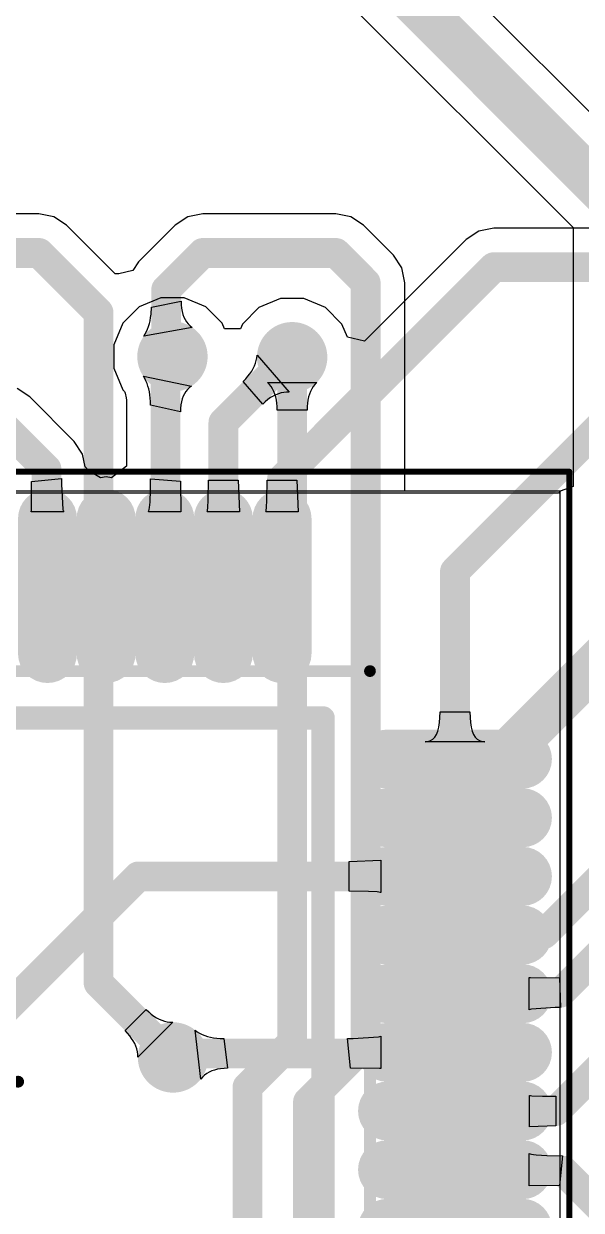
# Model space of a CAD drawing. Header units: inches. Extents: x 1.37 to 4.6, y 1.74 to 5.29.
# Drawn here: x 2.3849 to 2.5721, y 4.5137 to 4.9119 of the extents above; entities that cross this region are included whole.
import ezdxf

# ---------------------------------------------------------------- set-up
doc = ezdxf.new("R2010")
doc.units = ezdxf.units.IN
doc.header["$MEASUREMENT"] = 0
for name, color, linetype in [('BottomLayer', 5, 'Continuous'), ('Mechanical13', 56, 'Continuous'), ('Mechanical15', 56, 'Continuous'), ('TopLayer', 1, 'Continuous'), ('TopOverlay', 2, 'Continuous'), ('TopPaste', 8, 'Continuous'), ('TopSolder', 216, 'Continuous'), ('ViaHoleLayer', 16, 'Continuous')]:
    doc.layers.add(name, color=color, linetype=linetype)

# ---------------------------------------------------------------- blocks, each defined once
blk = doc.blocks.new('STM32F103C8T6_27')
at = {"layer": 'TopLayer'}
h = blk.add_hatch(color=1, dxfattribs=at)
edge = h.paths.add_edge_path()
edge.add_arc((-0.1437, 0.02953), 0.00591, 270, 450)
edge.add_line((-0.1437, 0.03543), (-0.18898, 0.03543))
edge.add_arc((-0.18898, 0.02953), 0.00591, 90, 270)
edge.add_line((-0.18898, 0.02362), (-0.1437, 0.02362))
h = blk.add_hatch(color=1, dxfattribs=at)
edge = h.paths.add_edge_path()
edge.add_arc((-0.1437, 0.00984), 0.00591, 270, 450)
edge.add_line((-0.1437, 0.01575), (-0.18898, 0.01575))
edge.add_arc((-0.18898, 0.00984), 0.00591, 90, 270)
edge.add_line((-0.18898, 0.00394), (-0.1437, 0.00394))
h = blk.add_hatch(color=1, dxfattribs=at)
edge = h.paths.add_edge_path()
edge.add_arc((-0.1437, -0.00984), 0.00591, 270, 450)
edge.add_line((-0.1437, -0.00394), (-0.18898, -0.00394))
edge.add_arc((-0.18898, -0.00984), 0.00591, 90, 270)
edge.add_line((-0.18898, -0.01575), (-0.1437, -0.01575))
h = blk.add_hatch(color=1, dxfattribs=at)
edge = h.paths.add_edge_path()
edge.add_arc((-0.1437, -0.02953), 0.00591, 270, 450)
edge.add_line((-0.1437, -0.02362), (-0.18898, -0.02362))
edge.add_arc((-0.18898, -0.02953), 0.00591, 90, 270)
edge.add_line((-0.18898, -0.03543), (-0.1437, -0.03543))
h = blk.add_hatch(color=1, dxfattribs=at)
edge = h.paths.add_edge_path()
edge.add_arc((-0.1437, -0.04921), 0.00591, 270, 450)
edge.add_line((-0.1437, -0.04331), (-0.18898, -0.04331))
edge.add_arc((-0.18898, -0.04921), 0.00591, 90, 270)
edge.add_line((-0.18898, -0.05512), (-0.1437, -0.05512))
h = blk.add_hatch(color=1, dxfattribs=at)
edge = h.paths.add_edge_path()
edge.add_arc((-0.1437, -0.0689), 0.00591, 270, 450)
edge.add_line((-0.1437, -0.06299), (-0.18898, -0.06299))
edge.add_arc((-0.18898, -0.0689), 0.00591, 90, 270)
edge.add_line((-0.18898, -0.0748), (-0.1437, -0.0748))
h = blk.add_hatch(color=1, dxfattribs=at)
edge = h.paths.add_edge_path()
edge.add_arc((-0.1437, -0.08858), 0.00591, 270, 450)
edge.add_line((-0.1437, -0.08268), (-0.18898, -0.08268))
edge.add_arc((-0.18898, -0.08858), 0.00591, 90, 270)
edge.add_line((-0.18898, -0.09449), (-0.1437, -0.09449))
h = blk.add_hatch(color=1, dxfattribs=at)
edge = h.paths.add_edge_path()
edge.add_arc((-0.1437, -0.10827), 0.00591, 270, 450)
edge.add_line((-0.1437, -0.10236), (-0.18898, -0.10236))
edge.add_arc((-0.18898, -0.10827), 0.00591, 90, 270)
edge.add_line((-0.18898, -0.11417), (-0.1437, -0.11417))
h = blk.add_hatch(color=1, dxfattribs=at)
edge = h.paths.add_edge_path()
edge.add_arc((-0.10827, -0.18898), 0.00591, 180, 360)
edge.add_line((-0.10236, -0.18898), (-0.10236, -0.1437))
edge.add_arc((-0.10827, -0.1437), 0.00591, 0, 180)
edge.add_line((-0.11417, -0.1437), (-0.11417, -0.18898))
h = blk.add_hatch(color=1, dxfattribs=at)
edge = h.paths.add_edge_path()
edge.add_arc((-0.08858, -0.18898), 0.00591, 180, 360)
edge.add_line((-0.08268, -0.18898), (-0.08268, -0.1437))
edge.add_arc((-0.08858, -0.1437), 0.00591, 0, 180)
edge.add_line((-0.09449, -0.1437), (-0.09449, -0.18898))
h = blk.add_hatch(color=1, dxfattribs=at)
edge = h.paths.add_edge_path()
edge.add_arc((-0.0689, -0.18898), 0.00591, 180, 360)
edge.add_line((-0.06299, -0.18898), (-0.06299, -0.1437))
edge.add_arc((-0.0689, -0.1437), 0.00591, 0, 180)
edge.add_line((-0.0748, -0.1437), (-0.0748, -0.18898))
h = blk.add_hatch(color=1, dxfattribs=at)
edge = h.paths.add_edge_path()
edge.add_arc((-0.04921, -0.18898), 0.00591, 180, 360)
edge.add_line((-0.04331, -0.18898), (-0.04331, -0.1437))
edge.add_arc((-0.04921, -0.1437), 0.00591, 0, 180)
edge.add_line((-0.05512, -0.1437), (-0.05512, -0.18898))
h = blk.add_hatch(color=1, dxfattribs=at)
edge = h.paths.add_edge_path()
edge.add_arc((-0.02953, -0.18898), 0.00591, 180, 360)
edge.add_line((-0.02362, -0.18898), (-0.02362, -0.1437))
edge.add_arc((-0.02953, -0.1437), 0.00591, 0, 180)
edge.add_line((-0.03543, -0.1437), (-0.03543, -0.18898))
at = {"layer": 'TopPaste'}
h = blk.add_hatch(color=8, dxfattribs=at)
edge = h.paths.add_edge_path()
edge.add_arc((-0.1437, 0.02953), 0.00591, 270, 450)
edge.add_line((-0.1437, 0.03543), (-0.18898, 0.03543))
edge.add_arc((-0.18898, 0.02953), 0.00591, 90, 270)
edge.add_line((-0.18898, 0.02362), (-0.1437, 0.02362))
h = blk.add_hatch(color=8, dxfattribs=at)
edge = h.paths.add_edge_path()
edge.add_arc((-0.1437, 0.00984), 0.00591, 270, 450)
edge.add_line((-0.1437, 0.01575), (-0.18898, 0.01575))
edge.add_arc((-0.18898, 0.00984), 0.00591, 90, 270)
edge.add_line((-0.18898, 0.00394), (-0.1437, 0.00394))
h = blk.add_hatch(color=8, dxfattribs=at)
edge = h.paths.add_edge_path()
edge.add_arc((-0.1437, -0.00984), 0.00591, 270, 450)
edge.add_line((-0.1437, -0.00394), (-0.18898, -0.00394))
edge.add_arc((-0.18898, -0.00984), 0.00591, 90, 270)
edge.add_line((-0.18898, -0.01575), (-0.1437, -0.01575))
h = blk.add_hatch(color=8, dxfattribs=at)
edge = h.paths.add_edge_path()
edge.add_arc((-0.1437, -0.02953), 0.00591, 270, 450)
edge.add_line((-0.1437, -0.02362), (-0.18898, -0.02362))
edge.add_arc((-0.18898, -0.02953), 0.00591, 90, 270)
edge.add_line((-0.18898, -0.03543), (-0.1437, -0.03543))
h = blk.add_hatch(color=8, dxfattribs=at)
edge = h.paths.add_edge_path()
edge.add_arc((-0.1437, -0.04921), 0.00591, 270, 450)
edge.add_line((-0.1437, -0.04331), (-0.18898, -0.04331))
edge.add_arc((-0.18898, -0.04921), 0.00591, 90, 270)
edge.add_line((-0.18898, -0.05512), (-0.1437, -0.05512))
h = blk.add_hatch(color=8, dxfattribs=at)
edge = h.paths.add_edge_path()
edge.add_arc((-0.1437, -0.0689), 0.00591, 270, 450)
edge.add_line((-0.1437, -0.06299), (-0.18898, -0.06299))
edge.add_arc((-0.18898, -0.0689), 0.00591, 90, 270)
edge.add_line((-0.18898, -0.0748), (-0.1437, -0.0748))
h = blk.add_hatch(color=8, dxfattribs=at)
edge = h.paths.add_edge_path()
edge.add_arc((-0.1437, -0.08858), 0.00591, 270, 450)
edge.add_line((-0.1437, -0.08268), (-0.18898, -0.08268))
edge.add_arc((-0.18898, -0.08858), 0.00591, 90, 270)
edge.add_line((-0.18898, -0.09449), (-0.1437, -0.09449))
h = blk.add_hatch(color=8, dxfattribs=at)
edge = h.paths.add_edge_path()
edge.add_arc((-0.1437, -0.10827), 0.00591, 270, 450)
edge.add_line((-0.1437, -0.10236), (-0.18898, -0.10236))
edge.add_arc((-0.18898, -0.10827), 0.00591, 90, 270)
edge.add_line((-0.18898, -0.11417), (-0.1437, -0.11417))
h = blk.add_hatch(color=8, dxfattribs=at)
edge = h.paths.add_edge_path()
edge.add_arc((-0.10827, -0.18898), 0.00591, 180, 360)
edge.add_line((-0.10236, -0.18898), (-0.10236, -0.1437))
edge.add_arc((-0.10827, -0.1437), 0.00591, 0, 180)
edge.add_line((-0.11417, -0.1437), (-0.11417, -0.18898))
h = blk.add_hatch(color=8, dxfattribs=at)
edge = h.paths.add_edge_path()
edge.add_arc((-0.08858, -0.18898), 0.00591, 180, 360)
edge.add_line((-0.08268, -0.18898), (-0.08268, -0.1437))
edge.add_arc((-0.08858, -0.1437), 0.00591, 0, 180)
edge.add_line((-0.09449, -0.1437), (-0.09449, -0.18898))
h = blk.add_hatch(color=8, dxfattribs=at)
edge = h.paths.add_edge_path()
edge.add_arc((-0.0689, -0.18898), 0.00591, 180, 360)
edge.add_line((-0.06299, -0.18898), (-0.06299, -0.1437))
edge.add_arc((-0.0689, -0.1437), 0.00591, 0, 180)
edge.add_line((-0.0748, -0.1437), (-0.0748, -0.18898))
h = blk.add_hatch(color=8, dxfattribs=at)
edge = h.paths.add_edge_path()
edge.add_arc((-0.04921, -0.18898), 0.00591, 180, 360)
edge.add_line((-0.04331, -0.18898), (-0.04331, -0.1437))
edge.add_arc((-0.04921, -0.1437), 0.00591, 0, 180)
edge.add_line((-0.05512, -0.1437), (-0.05512, -0.18898))
h = blk.add_hatch(color=8, dxfattribs=at)
edge = h.paths.add_edge_path()
edge.add_arc((-0.02953, -0.18898), 0.00591, 180, 360)
edge.add_line((-0.02362, -0.18898), (-0.02362, -0.1437))
edge.add_arc((-0.02953, -0.1437), 0.00591, 0, 180)
edge.add_line((-0.03543, -0.1437), (-0.03543, -0.18898))
at = {"layer": 'TopSolder'}
h = blk.add_hatch(color=216, dxfattribs=at)
edge = h.paths.add_edge_path()
edge.add_arc((-0.1437, 0.04921), 0.00991, 270, 450)
edge.add_line((-0.1437, 0.05912), (-0.18898, 0.05912))
edge.add_arc((-0.18898, 0.04921), 0.00991, 90, 270)
edge.add_line((-0.18898, 0.03931), (-0.1437, 0.03931))
h = blk.add_hatch(color=216, dxfattribs=at)
edge = h.paths.add_edge_path()
edge.add_arc((-0.1437, 0.02953), 0.00991, 270, 450)
edge.add_line((-0.1437, 0.03943), (-0.18898, 0.03943))
edge.add_arc((-0.18898, 0.02953), 0.00991, 90, 270)
edge.add_line((-0.18898, 0.01962), (-0.1437, 0.01962))
h = blk.add_hatch(color=216, dxfattribs=at)
edge = h.paths.add_edge_path()
edge.add_arc((-0.1437, 0.00984), 0.00991, 270, 450)
edge.add_line((-0.1437, 0.01975), (-0.18898, 0.01975))
edge.add_arc((-0.18898, 0.00984), 0.00991, 90, 270)
edge.add_line((-0.18898, -0.00006), (-0.1437, -0.00006))
h = blk.add_hatch(color=216, dxfattribs=at)
edge = h.paths.add_edge_path()
edge.add_arc((-0.1437, -0.00984), 0.00991, 270, 450)
edge.add_line((-0.1437, 0.00006), (-0.18898, 0.00006))
edge.add_arc((-0.18898, -0.00984), 0.00991, 90, 270)
edge.add_line((-0.18898, -0.01975), (-0.1437, -0.01975))
h = blk.add_hatch(color=216, dxfattribs=at)
edge = h.paths.add_edge_path()
edge.add_arc((-0.1437, -0.02953), 0.00991, 270, 450)
edge.add_line((-0.1437, -0.01962), (-0.18898, -0.01962))
edge.add_arc((-0.18898, -0.02953), 0.00991, 90, 270)
edge.add_line((-0.18898, -0.03943), (-0.1437, -0.03943))
h = blk.add_hatch(color=216, dxfattribs=at)
edge = h.paths.add_edge_path()
edge.add_arc((-0.1437, -0.04921), 0.00991, 270, 450)
edge.add_line((-0.1437, -0.03931), (-0.18898, -0.03931))
edge.add_arc((-0.18898, -0.04921), 0.00991, 90, 270)
edge.add_line((-0.18898, -0.05912), (-0.1437, -0.05912))
h = blk.add_hatch(color=216, dxfattribs=at)
edge = h.paths.add_edge_path()
edge.add_arc((-0.1437, -0.0689), 0.00991, 270, 450)
edge.add_line((-0.1437, -0.05899), (-0.18898, -0.05899))
edge.add_arc((-0.18898, -0.0689), 0.00991, 90, 270)
edge.add_line((-0.18898, -0.0788), (-0.1437, -0.0788))
h = blk.add_hatch(color=216, dxfattribs=at)
edge = h.paths.add_edge_path()
edge.add_arc((-0.1437, -0.08858), 0.00991, 270, 450)
edge.add_line((-0.1437, -0.07868), (-0.18898, -0.07868))
edge.add_arc((-0.18898, -0.08858), 0.00991, 90, 270)
edge.add_line((-0.18898, -0.09849), (-0.1437, -0.09849))
h = blk.add_hatch(color=216, dxfattribs=at)
edge = h.paths.add_edge_path()
edge.add_arc((-0.1437, -0.10827), 0.00991, 270, 450)
edge.add_line((-0.1437, -0.09836), (-0.18898, -0.09836))
edge.add_arc((-0.18898, -0.10827), 0.00991, 90, 270)
edge.add_line((-0.18898, -0.11817), (-0.1437, -0.11817))
h = blk.add_hatch(color=216, dxfattribs=at)
edge = h.paths.add_edge_path()
edge.add_arc((-0.10827, -0.18898), 0.00991, 180, 360)
edge.add_line((-0.09836, -0.18898), (-0.09836, -0.1437))
edge.add_arc((-0.10827, -0.1437), 0.00991, 0, 180)
edge.add_line((-0.11817, -0.1437), (-0.11817, -0.18898))
h = blk.add_hatch(color=216, dxfattribs=at)
edge = h.paths.add_edge_path()
edge.add_arc((-0.08858, -0.18898), 0.00991, 180, 360)
edge.add_line((-0.07868, -0.18898), (-0.07868, -0.1437))
edge.add_arc((-0.08858, -0.1437), 0.00991, 0, 180)
edge.add_line((-0.09849, -0.1437), (-0.09849, -0.18898))
h = blk.add_hatch(color=216, dxfattribs=at)
edge = h.paths.add_edge_path()
edge.add_arc((-0.0689, -0.18898), 0.00991, 180, 360)
edge.add_line((-0.05899, -0.18898), (-0.05899, -0.1437))
edge.add_arc((-0.0689, -0.1437), 0.00991, 0, 180)
edge.add_line((-0.0788, -0.1437), (-0.0788, -0.18898))
h = blk.add_hatch(color=216, dxfattribs=at)
edge = h.paths.add_edge_path()
edge.add_arc((-0.04921, -0.18898), 0.00991, 180, 360)
edge.add_line((-0.03931, -0.18898), (-0.03931, -0.1437))
edge.add_arc((-0.04921, -0.1437), 0.00991, 0, 180)
edge.add_line((-0.05912, -0.1437), (-0.05912, -0.18898))
h = blk.add_hatch(color=216, dxfattribs=at)
edge = h.paths.add_edge_path()
edge.add_arc((-0.02953, -0.18898), 0.00991, 180, 360)
edge.add_line((-0.01962, -0.18898), (-0.01962, -0.1437))
edge.add_arc((-0.02953, -0.1437), 0.00991, 0, 180)
edge.add_line((-0.03943, -0.1437), (-0.03943, -0.18898))
at = {"layer": 'Mechanical13', "const_width": 0.00394}
for points in [[(-0.1378, 0.1378), (-0.1378, -0.1378)], [(0.1378, -0.1378), (-0.1378, -0.1378)]]:
    blk.add_lwpolyline(points, dxfattribs=at)
at = {"layer": 'Mechanical13', "const_width": 0.00197}
blk.add_lwpolyline([(-0.13878, -0.1378, 1), (-0.13681, -0.1378, 1)], format="xyb", close=True, dxfattribs=at)
blk.add_lwpolyline([(-0.13878, -0.1378, 1), (-0.13681, -0.1378, 1)], format="xyb", close=True, dxfattribs=at)
at = {"layer": 'Mechanical15'}
for points, const_width in [([(-0.20472, 0.20472), (-0.20472, -0.20472)], 0.00197), ([(0.01969, 0), (-0.01969, 0)], 0.00394), ([(0.20472, -0.20472), (-0.20472, -0.20472)], 0.00197)]:
    blk.add_lwpolyline(points, dxfattribs=dict(at, const_width=const_width))
for points, const_width in [([(-0.02067, 0, 1), (-0.0187, 0, 1)], 0.00197), ([(-0.20522, -0.20472, 1), (-0.20423, -0.20472, 1)], 0.000984), ([(-0.20522, -0.20472, 1), (-0.20423, -0.20472, 1)], 0.000984)]:
    blk.add_lwpolyline(points, format="xyb", close=True, dxfattribs=dict(at, const_width=const_width))
at = {"layer": 'TopOverlay', "const_width": 0.00787}
for points in [[(-0.12205, 0.12205), (-0.12205, -0.12205)], [(0.12205, -0.12205), (-0.12205, -0.12205)]]:
    blk.add_lwpolyline(points, dxfattribs=at)
at = {"layer": 'TopOverlay', "const_width": 0.00394}
blk.add_lwpolyline([(-0.12402, -0.12205, 1), (-0.12008, -0.12205, 1)], format="xyb", close=True, dxfattribs=at)
blk.add_lwpolyline([(-0.12402, -0.12205, 1), (-0.12008, -0.12205, 1)], format="xyb", close=True, dxfattribs=at)

msp = doc.modelspace()

# ---------------------------------------------------------------- hatches: boundary and pattern name
at = {"layer": 'BottomLayer'}
h = msp.add_hatch(color=5, dxfattribs=at)
edge = h.paths.add_edge_path()
edge.add_arc((2.43481, 4.80023), 0.01181, 0, 360)
h = msp.add_hatch(color=5, dxfattribs=at)
edge = h.paths.add_edge_path()
edge.add_arc((2.475, 4.8), 0.01181, 0, 360)
h = msp.add_hatch(color=5, dxfattribs=at)
edge = h.paths.add_edge_path()
edge.add_arc((2.435, 4.565), 0.01181, 0, 360)
at = {"layer": 'TopLayer'}
h = msp.add_hatch(color=1, dxfattribs=at)
edge = h.paths.add_edge_path()
edge.add_arc((2.43481, 4.80023), 0.01181, 0, 360)
h = msp.add_hatch(color=1, dxfattribs=at)
edge = h.paths.add_edge_path()
edge.add_arc((2.475, 4.8), 0.01181, 0, 360)
h = msp.add_hatch(color=1, dxfattribs=at)
edge = h.paths.add_edge_path()
edge.add_arc((2.435, 4.565), 0.01181, 0, 360)
at = {"layer": 'ViaHoleLayer'}
h = msp.add_hatch(color=16, dxfattribs=at)
edge = h.paths.add_edge_path()
edge.add_arc((2.43481, 4.80023), 0.00591, 0, 360)
h = msp.add_hatch(color=16, dxfattribs=at)
edge = h.paths.add_edge_path()
edge.add_arc((2.475, 4.8), 0.00591, 0, 360)
h = msp.add_hatch(color=16, dxfattribs=at)
edge = h.paths.add_edge_path()
edge.add_arc((2.435, 4.565), 0.00591, 0, 360)

# ---------------------------------------------------------------- linework, layer by layer
at = {"layer": 'BottomLayer'}
for p, q in [((2.59608, 4.86108), (2.48608, 4.97108)), ((2.46851, 4.94432), (2.56932, 4.84351)), ((2.39, 4.84813), (2.3805, 4.84813)), ((2.39502, 4.84713), (2.39, 4.84813)), ((2.39928, 4.84428), (2.39502, 4.84713)), ((2.43998, 4.84713), (2.43572, 4.84428)), ((2.445, 4.84813), (2.43998, 4.84713)), ((2.48969, 4.84813), (2.445, 4.84813)), ((2.49471, 4.84713), (2.48969, 4.84813)), ((2.49897, 4.84428), (2.49471, 4.84713)), ((2.41555, 4.82802), (2.39928, 4.84428)), ((2.43572, 4.84428), (2.42343, 4.832)), ((2.50897, 4.83429), (2.49897, 4.84428)), ((2.56932, 4.84351), (2.56932, 4.75663)), ((2.51181, 4.83003), (2.50897, 4.83429)), ((2.42343, 4.832), (2.42151, 4.82912)), ((2.41686, 4.82794), (2.41555, 4.82802)), ((2.42151, 4.82912), (2.41686, 4.82794)), ((2.51281, 4.825), (2.51181, 4.83003)), ((2.51281, 4.755), (2.51281, 4.825)), ((2.42772, 4.81676), (2.43772, 4.81877)), ((2.43772, 4.81877), (2.43775, 4.81756)), ((2.42749, 4.81332), (2.42761, 4.81441)), ((2.42761, 4.81441), (2.42772, 4.81676)), ((2.43775, 4.81756), (2.43786, 4.81642)), ((2.43786, 4.81642), (2.43805, 4.81536)), ((2.43805, 4.81536), (2.43831, 4.81437)), ((2.43831, 4.81437), (2.43865, 4.81346)), ((2.4268, 4.81033), (2.42708, 4.81128)), ((2.42708, 4.81128), (2.42731, 4.81227)), ((2.42731, 4.81227), (2.42749, 4.81332)), ((2.43865, 4.81346), (2.43906, 4.81262)), ((2.43906, 4.81262), (2.43955, 4.81186)), ((2.43955, 4.81186), (2.44011, 4.81116)), ((2.44011, 4.81116), (2.44074, 4.81054)), ((2.44074, 4.81054), (2.44145, 4.81)), ((2.44145, 4.81), (2.42518, 4.80707)), ((2.42518, 4.80707), (2.42566, 4.80781)), ((2.42566, 4.80781), (2.42609, 4.8086)), ((2.42609, 4.8086), (2.42647, 4.80944)), ((2.42647, 4.80944), (2.4268, 4.81033)), ((2.46735, 4.7909), (2.46673, 4.79157)), ((2.46673, 4.79157), (2.48327, 4.79157)), ((2.46791, 4.79017), (2.46735, 4.7909)), ((2.48265, 4.7909), (2.48209, 4.79017)), ((2.48327, 4.79157), (2.48265, 4.7909)), ((2.4684, 4.78938), (2.46791, 4.79017)), ((2.46882, 4.78853), (2.4684, 4.78938)), ((2.46918, 4.78763), (2.46882, 4.78853)), ((2.46948, 4.78666), (2.46918, 4.78763)), ((2.46971, 4.78564), (2.46948, 4.78666)), ((2.48052, 4.78666), (2.48029, 4.78564)), ((2.48082, 4.78763), (2.48052, 4.78666)), ((2.48118, 4.78853), (2.48082, 4.78763)), ((2.4816, 4.78938), (2.48118, 4.78853)), ((2.48209, 4.79017), (2.4816, 4.78938)), ((2.46987, 4.78455), (2.46971, 4.78564)), ((2.46997, 4.78341), (2.46987, 4.78455)), ((2.47, 4.78221), (2.46997, 4.78341)), ((2.48003, 4.78341), (2.48, 4.78221)), ((2.48013, 4.78455), (2.48003, 4.78341)), ((2.48029, 4.78564), (2.48013, 4.78455)), ((2.48, 4.78221), (2.47, 4.78221)), ((2.565, 4.755), (2.16, 4.755)), ((2.565, 4.755), (2.51281, 4.755)), ((2.56932, 4.75663), (2.565, 4.755)), ((2.565, 4.355), (2.565, 4.755)), ((2.565, 4.755), (2.565, 4.755)), ((2.41889, 4.57404), (2.42596, 4.58111)), ((2.42596, 4.58111), (2.42683, 4.58029)), ((2.42683, 4.58029), (2.42771, 4.57955)), ((2.42771, 4.57955), (2.42859, 4.5789)), ((2.43488, 4.57681), (2.42319, 4.56512)), ((2.42859, 4.5789), (2.42947, 4.57834)), ((2.42947, 4.57834), (2.43036, 4.57786)), ((2.43036, 4.57786), (2.43126, 4.57748)), ((2.43126, 4.57748), (2.43216, 4.57718)), ((2.43216, 4.57718), (2.43306, 4.57697)), ((2.43306, 4.57697), (2.43397, 4.57685)), ((2.43397, 4.57685), (2.43488, 4.57681)), ((2.41971, 4.57317), (2.41889, 4.57404)), ((2.42045, 4.57229), (2.41971, 4.57317)), ((2.4211, 4.57141), (2.42045, 4.57229)), ((2.42166, 4.57053), (2.4211, 4.57141)), ((2.42214, 4.56964), (2.42166, 4.57053)), ((2.42252, 4.56874), (2.42214, 4.56964)), ((2.42282, 4.56784), (2.42252, 4.56874)), ((2.42303, 4.56694), (2.42282, 4.56784)), ((2.42315, 4.56603), (2.42303, 4.56694)), ((2.42319, 4.56512), (2.42315, 4.56603))]:
    msp.add_line(p, q, dxfattribs=at)
for points, const_width in [([(2.475, 4.96), (2.585, 4.85)], 0.015), ([(2.35, 4.835), (2.39, 4.835)], 0.01), ([(2.39, 4.835), (2.41, 4.815)], 0.01), ([(2.43272, 4.82272), (2.445, 4.835)], 0.01), ([(2.445, 4.835), (2.48969, 4.835)], 0.01), ([(2.48969, 4.835), (2.49968, 4.825)], 0.01), ([(2.43272, 4.80233), (2.43272, 4.82272)], 0.01), ([(2.49968, 4.5695), (2.49968, 4.825)], 0.01), ([(2.41, 4.59), (2.41, 4.815)], 0.01), ([(2.43272, 4.80233), (2.43481, 4.80023)], 0.01), ([(2.475, 4.57009), (2.475, 4.8)], 0.01), ([(2.52537, 4.64537), (2.58354, 4.70354)], 0.015), ([(2.525, 4.35), (2.525, 4.645)], 0.015), ([(2.41, 4.59), (2.435, 4.565)], 0.01), ([(2.46, 4.55509), (2.475, 4.57009)], 0.01), ([(2.48032, 4.55013), (2.49968, 4.5695)], 0.01), ([(2.46, 4.175), (2.46, 4.55509)], 0.01), ([(2.48032, 4.20468), (2.48032, 4.55013)], 0.01)]:
    msp.add_lwpolyline(points, dxfattribs=dict(at, const_width=const_width))
for points, const_width in [([(2.3875, 4.835, 1), (2.3925, 4.835, 1)], 0.005), ([(2.3875, 4.835, 1), (2.3925, 4.835, 1)], 0.005), ([(2.4425, 4.835, 1), (2.4475, 4.835, 1)], 0.005), ([(2.4425, 4.835, 1), (2.4475, 4.835, 1)], 0.005), ([(2.48719, 4.835, 1), (2.49219, 4.835, 1)], 0.005), ([(2.48719, 4.835, 1), (2.49219, 4.835, 1)], 0.005), ([(2.43022, 4.82272, 1), (2.43522, 4.82272, 1)], 0.005), ([(2.43022, 4.82272, 1), (2.43522, 4.82272, 1)], 0.005), ([(2.49718, 4.825, 1), (2.50218, 4.825, 1)], 0.005), ([(2.49718, 4.825, 1), (2.50218, 4.825, 1)], 0.005), ([(2.4075, 4.815, 1), (2.4125, 4.815, 1)], 0.005), ([(2.4075, 4.815, 1), (2.4125, 4.815, 1)], 0.005), ([(2.43022, 4.80233, 1), (2.43522, 4.80233, 1)], 0.005), ([(2.43022, 4.80233, 1), (2.43522, 4.80233, 1)], 0.005), ([(2.43231, 4.80023, 1), (2.43731, 4.80023, 1)], 0.005), ([(2.4725, 4.8, 1), (2.4775, 4.8, 1)], 0.005), ([(2.52125, 4.645, 1), (2.52875, 4.645, 1)], 0.0075), ([(2.52162, 4.64537, 1), (2.52912, 4.64537, 1)], 0.0075), ([(2.4075, 4.59, 1), (2.4125, 4.59, 1)], 0.005), ([(2.4075, 4.59, 1), (2.4125, 4.59, 1)], 0.005), ([(2.4725, 4.57009, 1), (2.4775, 4.57009, 1)], 0.005), ([(2.4725, 4.57009, 1), (2.4775, 4.57009, 1)], 0.005), ([(2.49718, 4.5695, 1), (2.50218, 4.5695, 1)], 0.005), ([(2.49718, 4.5695, 1), (2.50218, 4.5695, 1)], 0.005), ([(2.4325, 4.565, 1), (2.4375, 4.565, 1)], 0.005), ([(2.4575, 4.55509, 1), (2.4625, 4.55509, 1)], 0.005), ([(2.4575, 4.55509, 1), (2.4625, 4.55509, 1)], 0.005), ([(2.47782, 4.55013, 1), (2.48281, 4.55013, 1)], 0.005), ([(2.47782, 4.55013, 1), (2.48281, 4.55013, 1)], 0.005)]:
    msp.add_lwpolyline(points, format="xyb", close=True, dxfattribs=dict(at, const_width=const_width))
at = {"layer": 'TopLayer'}
for p, q in [((2.53769, 4.84236), (2.53343, 4.83951)), ((2.54272, 4.84336), (2.53769, 4.84236)), ((2.6107, 4.84336), (2.54272, 4.84336)), ((2.53343, 4.83951), (2.4993, 4.80538)), ((2.4309, 4.81992), (2.42366, 4.81692)), ((2.43873, 4.81992), (2.4309, 4.81992)), ((2.44596, 4.81692), (2.43873, 4.81992)), ((2.47108, 4.81968), (2.46385, 4.81669)), ((2.47892, 4.81968), (2.47108, 4.81968)), ((2.48615, 4.81669), (2.47892, 4.81968)), ((2.42366, 4.81692), (2.41812, 4.81138)), ((2.4515, 4.81138), (2.44596, 4.81692)), ((2.46385, 4.81669), (2.45831, 4.81115)), ((2.49169, 4.81115), (2.48615, 4.81669)), ((2.41812, 4.81138), (2.41513, 4.80415)), ((2.45225, 4.80958), (2.4515, 4.81138)), ((2.45831, 4.81115), (2.45766, 4.80958)), ((2.49354, 4.80669), (2.49169, 4.81115)), ((2.45766, 4.80958), (2.45225, 4.80958)), ((2.4993, 4.80538), (2.49354, 4.80669)), ((2.41513, 4.80415), (2.41513, 4.79632)), ((2.46268, 4.79803), (2.46294, 4.79892)), ((2.46294, 4.79892), (2.46312, 4.79982)), ((2.46312, 4.79982), (2.46321, 4.80073)), ((2.46321, 4.80073), (2.47404, 4.78823)), ((2.41513, 4.79632), (2.41812, 4.78908)), ((2.46017, 4.79361), (2.46083, 4.79448)), ((2.46083, 4.79448), (2.46142, 4.79536)), ((2.46142, 4.79536), (2.46192, 4.79625)), ((2.46192, 4.79625), (2.46234, 4.79714)), ((2.46234, 4.79714), (2.46268, 4.79803)), ((2.4255, 4.79286), (2.42504, 4.7936)), ((2.42504, 4.7936), (2.44124, 4.79033)), ((2.42591, 4.79207), (2.4255, 4.79286)), ((2.42628, 4.79122), (2.42591, 4.79207)), ((2.42659, 4.79033), (2.42628, 4.79122)), ((2.4586, 4.79187), (2.45942, 4.79273)), ((2.46511, 4.78423), (2.4586, 4.79187)), ((2.45942, 4.79273), (2.46017, 4.79361)), ((2.38689, 4.78668), (2.38263, 4.78952)), ((2.40179, 4.77177), (2.38689, 4.78668)), ((2.41812, 4.78908), (2.41871, 4.78849)), ((2.41871, 4.78849), (2.4188, 4.78829)), ((2.4188, 4.78829), (2.41894, 4.78789)), ((2.41894, 4.78789), (2.41907, 4.78742)), ((2.41907, 4.78742), (2.41919, 4.78688)), ((2.41919, 4.78688), (2.41928, 4.78635)), ((2.42686, 4.78938), (2.42659, 4.79033)), ((2.42708, 4.78838), (2.42686, 4.78938)), ((2.42725, 4.78734), (2.42708, 4.78838)), ((2.42744, 4.78509), (2.42725, 4.78734)), ((2.43841, 4.78693), (2.43807, 4.78602)), ((2.43883, 4.78776), (2.43841, 4.78693)), ((2.43932, 4.78851), (2.43883, 4.78776)), ((2.43988, 4.78919), (2.43932, 4.78851)), ((2.44053, 4.7898), (2.43988, 4.78919)), ((2.44124, 4.79033), (2.44053, 4.7898)), ((2.46863, 4.78697), (2.46775, 4.78643)), ((2.46952, 4.78742), (2.46863, 4.78697)), ((2.47042, 4.78777), (2.46952, 4.78742)), ((2.47132, 4.78803), (2.47042, 4.78777)), ((2.47222, 4.78819), (2.47132, 4.78803)), ((2.47313, 4.78826), (2.47222, 4.78819)), ((2.47404, 4.78823), (2.47313, 4.78826)), ((2.41928, 4.78635), (2.41934, 4.78559)), ((2.41934, 4.78559), (2.41934, 4.76342)), ((2.42747, 4.78389), (2.42744, 4.78509)), ((2.43747, 4.78164), (2.42747, 4.78389)), ((2.43751, 4.78285), (2.43747, 4.78164)), ((2.43762, 4.78398), (2.43751, 4.78285)), ((2.43781, 4.78504), (2.43762, 4.78398)), ((2.43807, 4.78602), (2.43781, 4.78504)), ((2.46598, 4.78506), (2.46511, 4.78423)), ((2.46686, 4.78579), (2.46598, 4.78506)), ((2.46775, 4.78643), (2.46686, 4.78579)), ((2.40463, 4.76752), (2.40179, 4.77177)), ((2.40548, 4.76325), (2.40463, 4.76752)), ((2.40668, 4.76187), (2.40548, 4.76325)), ((2.41934, 4.76342), (2.41434, 4.75953)), ((2.38751, 4.75825), (2.39751, 4.75929)), ((2.39751, 4.75929), (2.39751, 4.75738)), ((2.41063, 4.75951), (2.40668, 4.76187)), ((2.41254, 4.75989), (2.41063, 4.75951)), ((2.41434, 4.75953), (2.41254, 4.75989)), ((2.42744, 4.7555), (2.42747, 4.75914)), ((2.42747, 4.75914), (2.43747, 4.7584)), ((2.44684, 4.75226), (2.44691, 4.75877)), ((2.44691, 4.75877), (2.45691, 4.75877)), ((2.45691, 4.75877), (2.45736, 4.7481)), ((2.46652, 4.75226), (2.46659, 4.75877)), ((2.46659, 4.75877), (2.47659, 4.75877)), ((2.47659, 4.75877), (2.47704, 4.7481)), ((2.38744, 4.74855), (2.38751, 4.75825)), ((2.39751, 4.75738), (2.39802, 4.74893)), ((2.4273, 4.75138), (2.42744, 4.7555)), ((2.43747, 4.7584), (2.43767, 4.7481)), ((2.565, 4.755), (2.56442, 4.75442)), ((2.565, 4.355), (2.565, 4.755)), ((2.56442, 4.75442), (2.16532, 4.75442)), ((2.42713, 4.74953), (2.4273, 4.75138)), ((2.44669, 4.74934), (2.44684, 4.75226)), ((2.46637, 4.74934), (2.46652, 4.75226)), ((2.3874, 4.7481), (2.38742, 4.74823)), ((2.3983, 4.7481), (2.3874, 4.7481)), ((2.38742, 4.74823), (2.38744, 4.74855)), ((2.39802, 4.74893), (2.39815, 4.74843)), ((2.39815, 4.74843), (2.3983, 4.7481)), ((2.42677, 4.7481), (2.42691, 4.7484)), ((2.43767, 4.7481), (2.42677, 4.7481)), ((2.42691, 4.7484), (2.42702, 4.74887)), ((2.42702, 4.74887), (2.42713, 4.74953)), ((2.44646, 4.7481), (2.44654, 4.74833)), ((2.45736, 4.7481), (2.44646, 4.7481)), ((2.44654, 4.74833), (2.44662, 4.74874)), ((2.44662, 4.74874), (2.44669, 4.74934)), ((2.46614, 4.7481), (2.46623, 4.74833)), ((2.47704, 4.7481), (2.46614, 4.7481)), ((2.46623, 4.74833), (2.46631, 4.74874)), ((2.46631, 4.74874), (2.46637, 4.74934)), ((2.52446, 4.67739), (2.52461, 4.67911)), ((2.52461, 4.67911), (2.52466, 4.68103)), ((2.52466, 4.68103), (2.53466, 4.68103)), ((2.53466, 4.68103), (2.53471, 4.67911)), ((2.53471, 4.67911), (2.53486, 4.67739)), ((2.52386, 4.67455), (2.52421, 4.67587)), ((2.52421, 4.67587), (2.52446, 4.67739)), ((2.53486, 4.67739), (2.53511, 4.67587)), ((2.53511, 4.67587), (2.53546, 4.67455)), ((2.51966, 4.67091), (2.52061, 4.67101)), ((2.52061, 4.67101), (2.52146, 4.67132)), ((2.52146, 4.67132), (2.52221, 4.67182)), ((2.52221, 4.67182), (2.52286, 4.67253)), ((2.52286, 4.67253), (2.52341, 4.67344)), ((2.52341, 4.67344), (2.52386, 4.67455)), ((2.53546, 4.67455), (2.53591, 4.67344)), ((2.53591, 4.67344), (2.53646, 4.67253)), ((2.53646, 4.67253), (2.53711, 4.67182)), ((2.53711, 4.67182), (2.53786, 4.67132)), ((2.53786, 4.67132), (2.53871, 4.67101)), ((2.53871, 4.67101), (2.53966, 4.67091)), ((2.53966, 4.67091), (2.51966, 4.67091)), ((2.4941, 4.63076), (2.50477, 4.63121)), ((2.50477, 4.63121), (2.50477, 4.62031)), ((2.4941, 4.62076), (2.4941, 4.63076)), ((2.5006, 4.62069), (2.4941, 4.62076)), ((2.50353, 4.62054), (2.5006, 4.62069)), ((2.50413, 4.62047), (2.50353, 4.62054)), ((2.50454, 4.6204), (2.50413, 4.62047)), ((2.50477, 4.62031), (2.50454, 4.6204)), ((2.55456, 4.58094), (2.55456, 4.59184)), ((2.55456, 4.59184), (2.55469, 4.59182)), ((2.55469, 4.59182), (2.55502, 4.59181)), ((2.55502, 4.59181), (2.56471, 4.59174)), ((2.56471, 4.59174), (2.56511, 4.58174)), ((2.55488, 4.58109), (2.55456, 4.58094)), ((2.55536, 4.58123), (2.55488, 4.58109)), ((2.56332, 4.58173), (2.55536, 4.58123)), ((2.56511, 4.58174), (2.56332, 4.58173)), ((2.44433, 4.55776), (2.44243, 4.57418)), ((2.44243, 4.57418), (2.44315, 4.57365)), ((2.44315, 4.57365), (2.44393, 4.57317)), ((2.44393, 4.57317), (2.44476, 4.57274)), ((2.44476, 4.57274), (2.44564, 4.57238)), ((2.44564, 4.57238), (2.44657, 4.57207)), ((2.44657, 4.57207), (2.44756, 4.57181)), ((2.44756, 4.57181), (2.4486, 4.57162)), ((2.4486, 4.57162), (2.4497, 4.57147)), ((2.4497, 4.57147), (2.45084, 4.57139)), ((2.49549, 4.57137), (2.50394, 4.57187)), ((2.50394, 4.57187), (2.50444, 4.57201)), ((2.50444, 4.57201), (2.50477, 4.57216)), ((2.50477, 4.57216), (2.50477, 4.56126)), ((2.45084, 4.57139), (2.45204, 4.57136)), ((2.45204, 4.57136), (2.45332, 4.56136)), ((2.49358, 4.57136), (2.49549, 4.57137)), ((2.49461, 4.56136), (2.49358, 4.57136)), ((2.44631, 4.5596), (2.44559, 4.55906)), ((2.44711, 4.56006), (2.44631, 4.5596)), ((2.44798, 4.56046), (2.44711, 4.56006)), ((2.44891, 4.56079), (2.44798, 4.56046)), ((2.44991, 4.56104), (2.44891, 4.56079)), ((2.45098, 4.56122), (2.44991, 4.56104)), ((2.45212, 4.56133), (2.45098, 4.56122)), ((2.45332, 4.56136), (2.45212, 4.56133)), ((2.50431, 4.5613), (2.49461, 4.56136)), ((2.50464, 4.56128), (2.50431, 4.5613)), ((2.50477, 4.56126), (2.50464, 4.56128)), ((2.44492, 4.55844), (2.44433, 4.55776)), ((2.44559, 4.55906), (2.44492, 4.55844)), ((2.55463, 4.54176), (2.55463, 4.55228)), ((2.55463, 4.55228), (2.55471, 4.55223)), ((2.55471, 4.55223), (2.55498, 4.55219)), ((2.55498, 4.55219), (2.55543, 4.55215)), ((2.55543, 4.55215), (2.559, 4.55205)), ((2.559, 4.55205), (2.56356, 4.55202)), ((2.56356, 4.55202), (2.56356, 4.54202)), ((2.56356, 4.54202), (2.55463, 4.54176)), ((2.55456, 4.52189), (2.55456, 4.53279)), ((2.55456, 4.53279), (2.55489, 4.53264)), ((2.55489, 4.53264), (2.55539, 4.5325)), ((2.55539, 4.5325), (2.55607, 4.53238)), ((2.55607, 4.53238), (2.55692, 4.53228)), ((2.55692, 4.53228), (2.56054, 4.53206)), ((2.56054, 4.53206), (2.56575, 4.53199)), ((2.56575, 4.53199), (2.56471, 4.52199)), ((2.56471, 4.52199), (2.55456, 4.52189))]:
    msp.add_line(p, q, dxfattribs=at)
at = {"layer": 'TopLayer', "const_width": 0.01}
for points in [[(2.47159, 4.75911), (2.54272, 4.83023)], [(2.54272, 4.83023), (2.67272, 4.83023)], [(2.43247, 4.79789), (2.43481, 4.80023)], [(2.43247, 4.72345), (2.43247, 4.79789)], [(2.45191, 4.7781), (2.4738, 4.8)], [(2.4738, 4.8), (2.475, 4.8)], [(2.52966, 4.72813), (2.59474, 4.7932)], [(2.45191, 4.7232), (2.45191, 4.7781)], [(2.37761, 4.77739), (2.39251, 4.76249)], [(2.39251, 4.72355), (2.39251, 4.76249)], [(2.47159, 4.7232), (2.47159, 4.75911)], [(2.52966, 4.66513), (2.52966, 4.72813)], [(2.39251, 4.72355), (2.39285, 4.7232)], [(2.43222, 4.7232), (2.43247, 4.72345)], [(2.55952, 4.60642), (2.58001, 4.62691)], [(2.09027, 4.29268), (2.42335, 4.62576)], [(2.42335, 4.62576), (2.52966, 4.62576)], [(2.56511, 4.58674), (2.59788, 4.61951)], [(2.53001, 4.60642), (2.55952, 4.60642)], [(2.52966, 4.58639), (2.53001, 4.58674)], [(2.53001, 4.58674), (2.56511, 4.58674)], [(2.52932, 4.56636), (2.52966, 4.56671)], [(2.435, 4.565), (2.43636, 4.56636)], [(2.43636, 4.56636), (2.52932, 4.56636)], [(2.56356, 4.54702), (2.57974, 4.5632)], [(2.52966, 4.54702), (2.56356, 4.54702)], [(2.52966, 4.52734), (2.53001, 4.52699)], [(2.53001, 4.52699), (2.56596, 4.52699)], [(2.56596, 4.52699), (2.58972, 4.50323)]]:
    msp.add_lwpolyline(points, dxfattribs=at)
at = {"layer": 'TopLayer', "const_width": 0.005}
for points in [[(2.54022, 4.83023, 1), (2.54522, 4.83023, 1)], [(2.54022, 4.83023, 1), (2.54522, 4.83023, 1)], [(2.42997, 4.79789, 1), (2.43497, 4.79789, 1)], [(2.42997, 4.79789, 1), (2.43497, 4.79789, 1)], [(2.43231, 4.80023, 1), (2.43731, 4.80023, 1)], [(2.4713, 4.8, 1), (2.4763, 4.8, 1)], [(2.4713, 4.8, 1), (2.4763, 4.8, 1)], [(2.4725, 4.8, 1), (2.4775, 4.8, 1)], [(2.44941, 4.7781, 1), (2.45441, 4.7781, 1)], [(2.44941, 4.7781, 1), (2.45441, 4.7781, 1)], [(2.39001, 4.76249, 1), (2.39501, 4.76249, 1)], [(2.39001, 4.76249, 1), (2.39501, 4.76249, 1)], [(2.46909, 4.75911, 1), (2.47409, 4.75911, 1)], [(2.46909, 4.75911, 1), (2.47409, 4.75911, 1)], [(2.52716, 4.72813, 1), (2.53216, 4.72813, 1)], [(2.52716, 4.72813, 1), (2.53216, 4.72813, 1)], [(2.39001, 4.72355, 1), (2.39501, 4.72355, 1)], [(2.39001, 4.72355, 1), (2.39501, 4.72355, 1)], [(2.39035, 4.7232, 1), (2.39535, 4.7232, 1)], [(2.42972, 4.7232, 1), (2.43472, 4.7232, 1)], [(2.42997, 4.72345, 1), (2.43497, 4.72345, 1)], [(2.42997, 4.72345, 1), (2.43497, 4.72345, 1)], [(2.44941, 4.7232, 1), (2.45441, 4.7232, 1)], [(2.46909, 4.7232, 1), (2.47409, 4.7232, 1)], [(2.52716, 4.66513, 1), (2.53216, 4.66513, 1)], [(2.42085, 4.62576, 1), (2.42585, 4.62576, 1)], [(2.42085, 4.62576, 1), (2.42585, 4.62576, 1)], [(2.52716, 4.62576, 1), (2.53216, 4.62576, 1)], [(2.52751, 4.60642, 1), (2.53251, 4.60642, 1)], [(2.55702, 4.60642, 1), (2.56202, 4.60642, 1)], [(2.55702, 4.60642, 1), (2.56202, 4.60642, 1)], [(2.52716, 4.58639, 1), (2.53216, 4.58639, 1)], [(2.52751, 4.58674, 1), (2.53251, 4.58674, 1)], [(2.52751, 4.58674, 1), (2.53251, 4.58674, 1)], [(2.56261, 4.58674, 1), (2.56761, 4.58674, 1)], [(2.56261, 4.58674, 1), (2.56761, 4.58674, 1)], [(2.52716, 4.56671, 1), (2.53216, 4.56671, 1)], [(2.4325, 4.565, 1), (2.4375, 4.565, 1)], [(2.43386, 4.56636, 1), (2.43886, 4.56636, 1)], [(2.43386, 4.56636, 1), (2.43886, 4.56636, 1)], [(2.52682, 4.56636, 1), (2.53182, 4.56636, 1)], [(2.52682, 4.56636, 1), (2.53182, 4.56636, 1)], [(2.52716, 4.54702, 1), (2.53216, 4.54702, 1)], [(2.56106, 4.54702, 1), (2.56606, 4.54702, 1)], [(2.56106, 4.54702, 1), (2.56606, 4.54702, 1)], [(2.52716, 4.52734, 1), (2.53216, 4.52734, 1)], [(2.52751, 4.52699, 1), (2.53251, 4.52699, 1)], [(2.52751, 4.52699, 1), (2.53251, 4.52699, 1)], [(2.56346, 4.52699, 1), (2.56846, 4.52699, 1)], [(2.56346, 4.52699, 1), (2.56846, 4.52699, 1)]]:
    msp.add_lwpolyline(points, format="xyb", close=True, dxfattribs=at)

# ---------------------------------------------------------------- block references
at = {"rotation": 180}
msp.add_blockref('STM32F103C8T6_27', (2.36333, 4.55687), dxfattribs=at)

doc.saveas('drawing.dxf')
